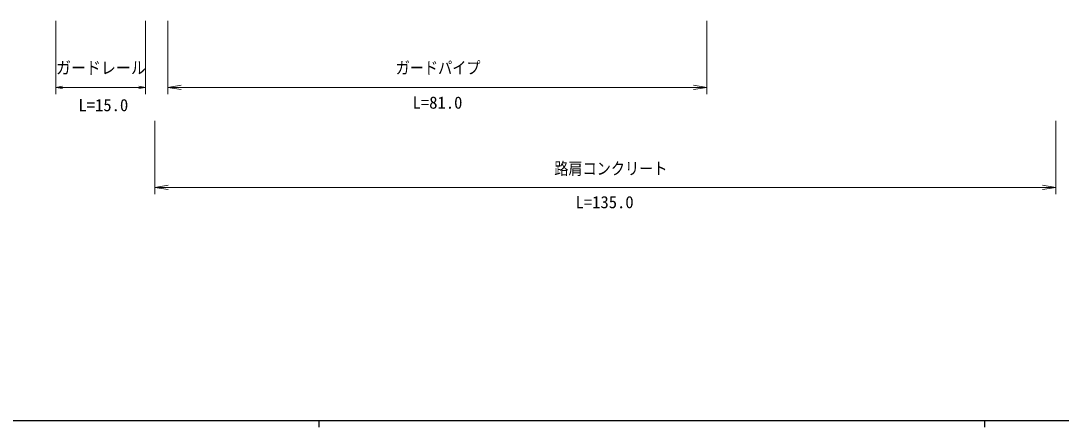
# Model space of a CAD drawing. Units: millimetres, scale not verified. Extents: x 40000 to 680000, y 20000 to 380000.
# Drawn here: x 223249 to 379506, y 204000 to 265000 of the extents above; entities that cross this region are included whole.
import ezdxf
from ezdxf.enums import TextEntityAlignment as Align

# ---------------------------------------------------------------- set-up
doc = ezdxf.new("R2010")
doc.units = ezdxf.units.MM
doc.header["$LTSCALE"] = 1000
doc.layers.add('M-STR-HTXT', color=7, linetype='Continuous', lineweight=13)
doc.layers.add('M-TTL-BAND', color=7, linetype='Continuous', lineweight=25)
doc.styles.add('ＭＳ ゴシック', font='')
doc.styles.add('ＭＳ Ｐゴシック', font='')
doc.styles.get('ＭＳ ゴシック').set_extended_font_data('MS Gothic')
doc.styles.get('ＭＳ Ｐゴシック').set_extended_font_data('MS PGothic')

# ---------------------------------------------------------------- blocks, each defined once
blk = doc.blocks.new('open_arrow')
at = {"color": 0, "linetype": 'Continuous', "lineweight": -2}
blk.add_lwpolyline([(7.5, 1.25), (0, 0), (7.5, -1.25)], dxfattribs=at)

msp = doc.modelspace()

# ---------------------------------------------------------------- linework, layer by layer
at = {"layer": 'M-STR-HTXT'}
for p, q in [((228532, 265000), (228532, 254000)), ((241974, 265000), (241974, 254000)), ((245313, 265000), (245313, 254000)), ((326306, 265000), (326306, 254000)), ((228532, 255000), (241974, 255000)), ((245313, 255000), (326306, 255000)), ((243357, 250000), (243357, 239000)), ((378685, 250000), (378685, 239000)), ((243357, 240000), (378685, 240000))]:
    msp.add_line(p, q, dxfattribs=at)
at = {"layer": 'M-TTL-BAND'}
for p, q in [((40000, 205000), (579000, 205000)), ((268000, 205000), (268000, 204000)), ((368000, 205000), (368000, 204000))]:
    msp.add_line(p, q, dxfattribs=at)

# ---------------------------------------------------------------- block references
at = {"layer": 'M-STR-HTXT'}
for p, xscale, yscale in [((228532, 255000), 133, 133), ((245313, 255000), 267, 267), ((243357, 240000), 267, 267)]:
    msp.add_blockref('open_arrow', p, dxfattribs=dict(at, xscale=xscale, yscale=yscale))
at = {"layer": 'M-STR-HTXT', "rotation": 180}
for p, xscale, yscale in [((241974, 255000), 133, 133), ((326306, 255000), 267, 267), ((378685, 240000), 267, 267)]:
    msp.add_blockref('open_arrow', p, dxfattribs=dict(at, xscale=xscale, yscale=yscale))

# ---------------------------------------------------------------- texts
at = {"layer": 'M-STR-HTXT', "style": 'ＭＳ Ｐゴシック'}
for s, width, p in [('ガードレール', 0.9, (235284, 256483)), ('ガードパイプ', 0.85, (285922, 256478)), ('路肩コンクリート', 0.85, (311867, 241356))]:
    msp.add_text(s, height=1833, dxfattribs=dict(at, width=width)).set_placement(p, align=Align.BOTTOM_CENTER)
at = {"layer": 'M-STR-HTXT', "style": 'ＭＳ ゴシック'}
for s, p in [('L=15.0', (235642, 250883)), ('L=81.0', (285833, 251259)), ('L=135.0', (310927, 236316))]:
    msp.add_text(s, height=1833, dxfattribs=at).set_placement(p, align=Align.BOTTOM_CENTER)

doc.saveas('drawing.dxf')
